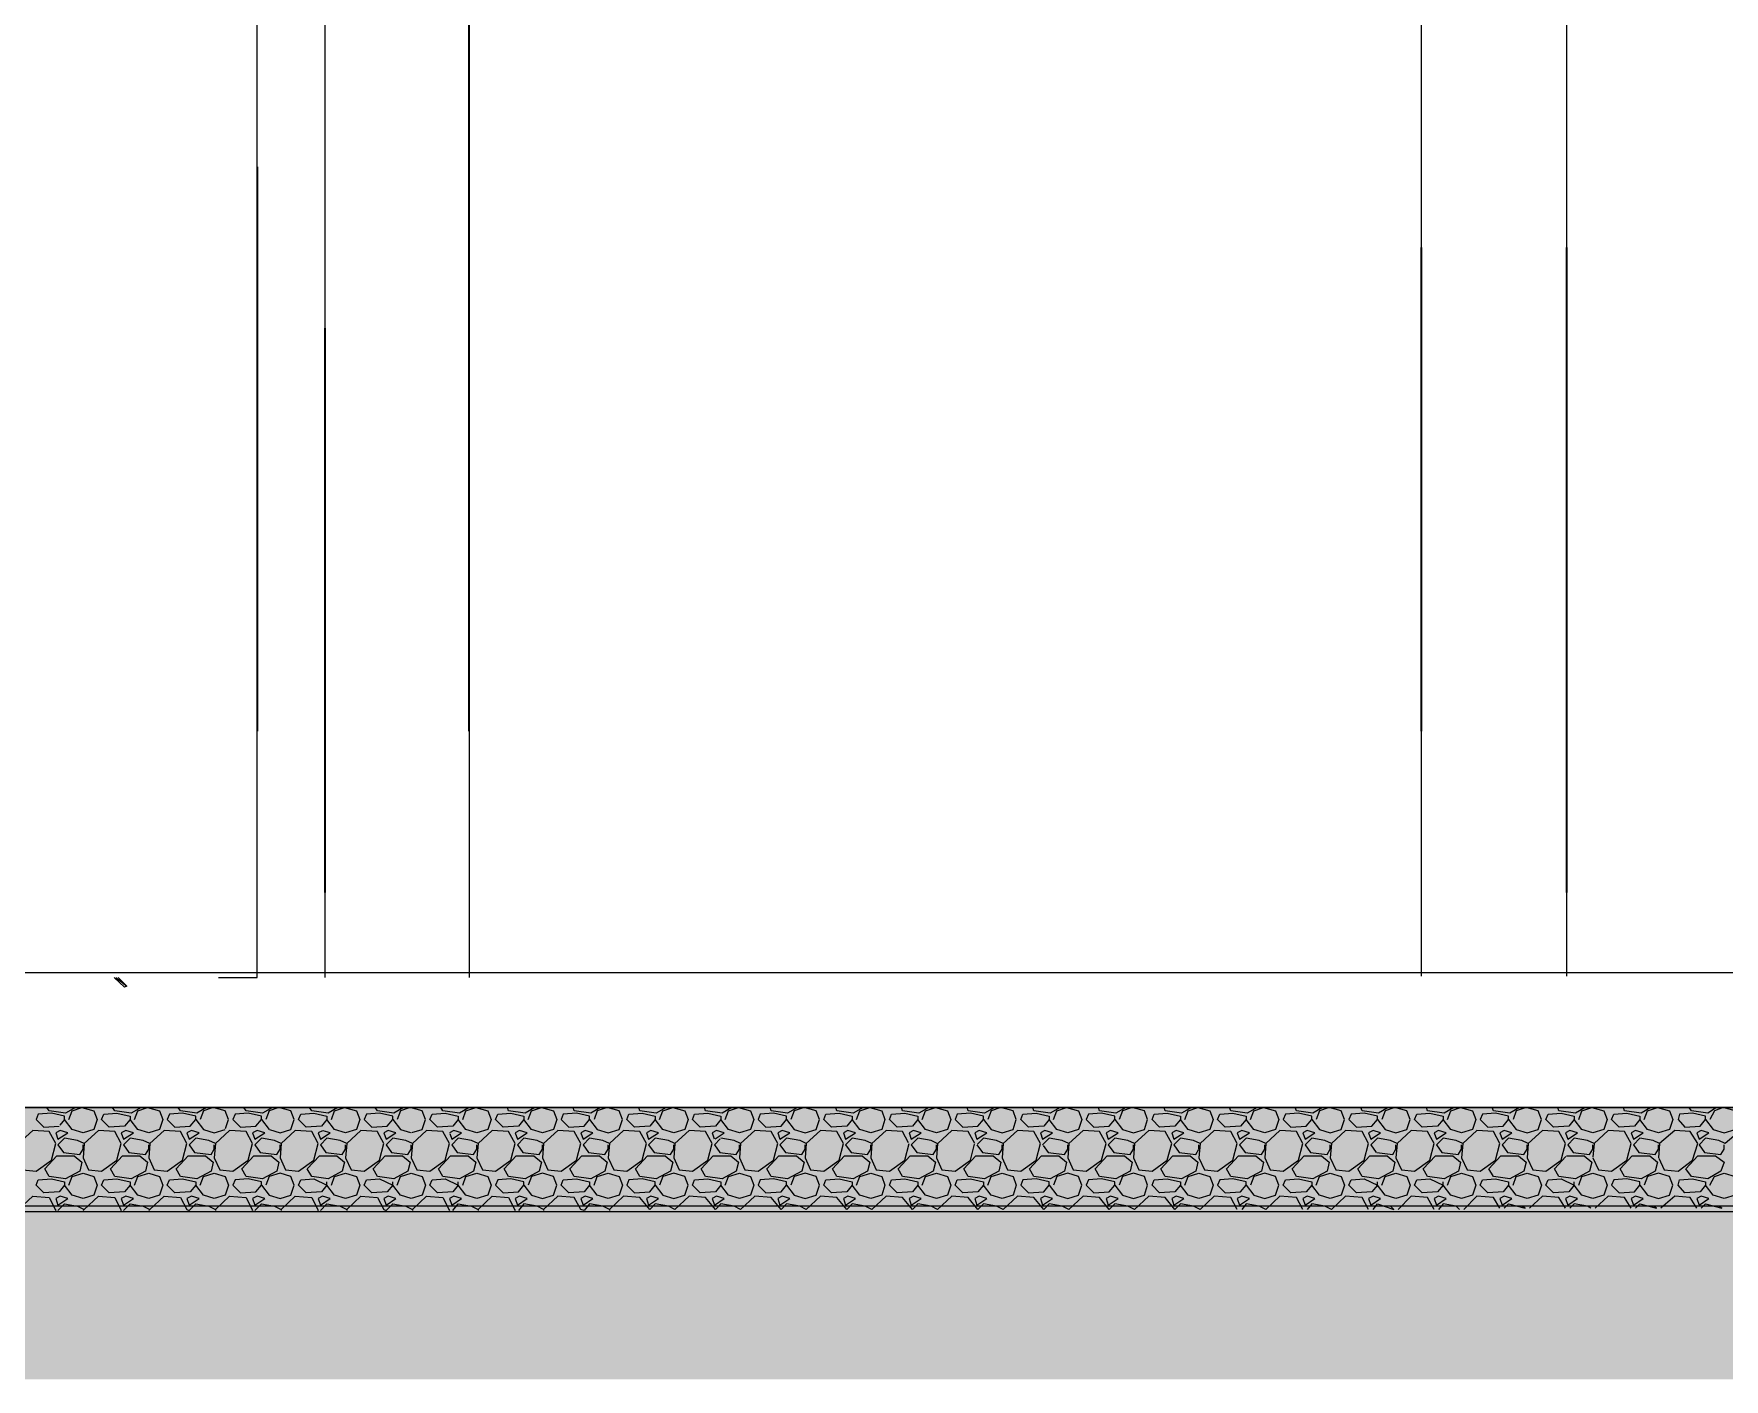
# Model space of a CAD drawing. Header units: millimetres. Extents: x -1448 to 7013, y -20340 to -15892.
# Drawn here: x 707 to 2805, y -20340 to -18671 of the extents above; entities that cross this region are included whole.
import ezdxf

# ---------------------------------------------------------------- set-up
doc = ezdxf.new("R2010")
doc.units = ezdxf.units.MM
for name, color, linetype, lineweight in [('A-ALV-___-___-EXI', 250, 'Continuous', 35), ('A-BAS-___-___-EXI', 250, 'Continuous', 35), ('A-PIS-___-___-EXI', 250, 'Continuous', 25)]:
    doc.layers.add(name, color=color, linetype=linetype, lineweight=lineweight)

msp = doc.modelspace()

# ---------------------------------------------------------------- hatches: boundary and pattern name
at = {"layer": 'A-BAS-___-___-EXI', "true_color": 0xcb9898}
msp.add_hatch(color=253, dxfattribs=at).paths.add_polyline_path([(-1448.3, -20340.4), (7012.8, -20340.4), (7012.8, -20021.1), (6715.5, -20021.1), (6715.5, -19957.3), (5926.8, -19957.3), (5926.8, -20132.8), (-678.6, -20132.8), (-678.6, -19886.7), (-1448.3, -19886.7)])
at = {"layer": 'A-PIS-___-___-EXI', "transparency": 33554636}
msp.add_hatch(color=9, dxfattribs=at).paths.add_polyline_path([(2263.3, -20132.8), (5926.8, -20132.8), (5926.8, -19836.5), (5568.4, -19836.5), (5568.4, -20003.4), (-320.3, -20003.4), (-320.3, -19836.5), (-678.6, -19836.5), (-678.6, -20132.8)])

# ---------------------------------------------------------------- linework, layer by layer
at = {"layer": 'A-ALV-___-___-EXI', "color": 18, "lineweight": 9}
for p, q in [((984.3, -19197.7), (984.3, -17041.4)), ((1068.4, -17041.4), (1068.4, -19197.7)), ((2428.6, -17041.4), (2428.6, -19197.7)), ((2609.1, -17041.4), (2609.1, -19197.7)), ((1068.4, -19447.7), (1068.4, -19841.9)), ((1247.6, -19447.7), (1247.6, -19841.9)), ((2428.6, -19447.7), (2428.6, -19840.5)), ((2609.1, -19447.7), (2609.1, -19840.5))]:
    msp.add_line(p, q, dxfattribs=at)
at = {"layer": 'A-ALV-___-___-EXI'}
for p, q in [((984.3, -18836.5), (984.3, -19536.5)), ((2428.6, -18936.5), (2428.6, -19536.5)), ((2609.1, -18936.5), (2609.1, -19736.5)), ((1068.4, -19036.5), (1068.4, -19736.5))]:
    msp.add_line(p, q, dxfattribs=at)
msp.add_lwpolyline([(1247.6, -19536.5), (1247.6, -19197.7), (1247.6, -17041.4)], dxfattribs=at)
at = {"layer": 'A-ALV-___-___-EXI', "color": 18, "lineweight": 9}
msp.add_lwpolyline([(936.6, -19841.9), (984.3, -19841.9), (984.3, -19447.7)], dxfattribs=at)
at = {"layer": 'A-PIS-___-___-EXI'}
for p, q in [((1575.3, -19836.5), (475.3, -19836.5)), ((-320.3, -20003.4), (5568.4, -20003.4)), ((5926.8, -20132.8), (-678.6, -20132.8))]:
    msp.add_line(p, q, dxfattribs=at)
at = {"layer": 'A-PIS-___-___-EXI', "color": 253, "lineweight": 9}
for p, q in [((5568.4, -20003.4), (-320.3, -20003.4)), ((2153, -20054.6), (2153, -20049.6)), ((2643.1, -20048.2), (2641.8, -20064.8)), ((2724.5, -20048.2), (2723.2, -20065.9)), ((769.8, -20129.7), (768.4, -20131)), ((851.2, -20129.7), (849.9, -20131)), ((932.7, -20129.7), (932.7, -20131)), ((1014.1, -20129.7), (1014.1, -20131)), ((1095.6, -20129.7), (1095.6, -20131)), ((1177, -20129.7), (1177, -20131)), ((1258.5, -20129.7), (1258.5, -20131)), ((1339.9, -20129.7), (1339.9, -20131)), ((1421.4, -20129.7), (1421.4, -20131))]:
    msp.add_line(p, q, dxfattribs=at)
at = {"layer": 'A-PIS-___-___-EXI', "color": 253, "lineweight": 9, "flags": 128}
for points in [[(5781.5, -19854.1), (5781.5, -19836.5), (5785.6, -19836.5), (5568.4, -19836.5), (936.6, -19836.5)], [(758.9, -20003.4), (746.7, -20010.2), (726.3, -20007.5), (723.6, -20003.4)], [(750.8, -20018.4), (754.8, -20007.5), (767.1, -20003.4), (782, -20007.5), (786.1, -20018.4), (782, -20030.6), (768.4, -20034.7), (754.8, -20030.6), (745.3, -20018.4), (739.5, -20025.4)], [(832.2, -20018.4), (836.3, -20007.5), (848.5, -20003.4), (863.4, -20007.5), (867.5, -20018.4), (863.4, -20030.6), (849.9, -20034.7), (836.3, -20030.6), (826.8, -20018.4), (820, -20026.5), (801, -20027.9), (791.5, -20018.4), (794.2, -20011.6), (810.5, -20010.2), (826.8, -20014.3), (826.8, -20018.4)], [(840.4, -20003.4), (828.2, -20010.2), (807.8, -20007.5), (805.1, -20003.4)], [(921.8, -20003.4), (909.6, -20010.2), (889.2, -20007.5), (886.5, -20003.4)], [(945.2, -20029.6), (949, -20018.4), (944.9, -20007.5), (930, -20003.4), (917.7, -20007.5), (913.7, -20018.4)], [(1003.3, -20003.4), (991, -20010.2), (970.7, -20007.5), (968, -20003.4)], [(999.8, -20030.8), (1012.8, -20034.7), (1026.3, -20030.6), (1030.4, -20018.4), (1026.3, -20007.5), (1011.4, -20003.4), (999.2, -20007.5), (995.1, -20018.4)], [(1076.6, -20018.4), (1080.6, -20007.5), (1092.9, -20003.4), (1107.8, -20007.5), (1111.9, -20018.4), (1107.8, -20030.6), (1094.2, -20034.7), (1080.6, -20030.6), (1071.1, -20018.4), (1064.3, -20026.5), (1045.3, -20027.9), (1035.8, -20018.4), (1038.6, -20011.6), (1054.8, -20010.2), (1071.1, -20014.3), (1071.1, -20018.4)], [(1084.7, -20003.4), (1072.5, -20010.2), (1052.1, -20007.5), (1049.4, -20003.4)], [(1166.2, -20003.4), (1153.9, -20010.2), (1133.6, -20007.5), (1130.9, -20003.4)], [(1176.5, -20034.4), (1189.2, -20030.6), (1193.3, -20018.4), (1189.2, -20007.5), (1174.3, -20003.4), (1162.1, -20007.5), (1158, -20018.4)], [(1239.5, -20018.4), (1243.5, -20007.5), (1255.8, -20003.4), (1270.7, -20007.5), (1274.8, -20018.4), (1270.7, -20030.6), (1257.1, -20034.7), (1243.5, -20030.6), (1234, -20018.4), (1227.2, -20026.5), (1208.2, -20027.9), (1198.7, -20018.4), (1201.5, -20011.6), (1217.7, -20010.2), (1234, -20014.3), (1234, -20018.4)], [(1247.6, -20003.4), (1235.4, -20010.2), (1215, -20007.5), (1212.3, -20003.4)], [(1320.9, -20018.4), (1325, -20007.5), (1337.2, -20003.4), (1352.1, -20007.5), (1356.2, -20018.4), (1352.1, -20030.6), (1338.6, -20034.7), (1325, -20030.6), (1315.5, -20018.4), (1308.7, -20026.5), (1289.7, -20027.9), (1280.2, -20018.4), (1282.9, -20011.6), (1299.2, -20010.2), (1315.5, -20014.3), (1315.5, -20018.4)], [(1329.1, -20003.4), (1316.8, -20010.2), (1296.5, -20007.5), (1295.1, -20003.4)], [(1396.9, -20018.4), (1396.9, -20014.3), (1380.6, -20010.2), (1364.3, -20011.6), (1361.6, -20018.4), (1371.1, -20027.9), (1390.1, -20026.5), (1396.9, -20018.4), (1406.4, -20030.6), (1420, -20034.7), (1433.6, -20030.6), (1437.7, -20018.4), (1433.6, -20007.5), (1418.6, -20003.4), (1406.4, -20007.5), (1402.4, -20018.4)], [(1410.5, -20003.4), (1398.3, -20010.2), (1377.9, -20007.5), (1376.6, -20003.4)], [(1483.8, -20018.4), (1487.9, -20007.5), (1500.1, -20003.4), (1515, -20007.5), (1519.1, -20018.4), (1515, -20030.6), (1501.5, -20034.7), (1487.9, -20030.6), (1478.4, -20018.4), (1471.6, -20026.5), (1452.6, -20027.9), (1443.1, -20018.4), (1445.8, -20011.6), (1462.1, -20010.2), (1478.4, -20014.3), (1478.4, -20018.4)], [(1492, -20003.4), (1479.7, -20010.2), (1459.4, -20007.5), (1458, -20003.4)], [(1565.3, -20018.4), (1569.3, -20007.5), (1581.5, -20003.4), (1596.5, -20007.5), (1600.5, -20018.4), (1596.5, -20030.6), (1582.9, -20034.7), (1569.3, -20030.6), (1559.8, -20018.4), (1553, -20026.5), (1534, -20027.9), (1524.5, -20018.4), (1527.2, -20011.6), (1543.5, -20010.2), (1559.8, -20014.3), (1559.8, -20018.4)], [(1573.4, -20003.4), (1561.2, -20010.2), (1540.8, -20007.5), (1539.5, -20003.4)], [(1641.3, -20018.4), (1641.3, -20014.3), (1625, -20010.2), (1608.7, -20011.6), (1606, -20018.4), (1615.5, -20027.9), (1634.5, -20026.5), (1641.3, -20018.4), (1650.8, -20030.6), (1664.3, -20034.7), (1677.9, -20030.6), (1682, -20018.4), (1677.9, -20007.5), (1663, -20003.4), (1650.8, -20007.5), (1646.7, -20018.4)], [(1654.8, -20003.4), (1642.6, -20010.2), (1622.3, -20007.5), (1620.9, -20003.4)], [(1728.2, -20018.4), (1732.2, -20007.5), (1744.4, -20003.4), (1759.4, -20007.5), (1763.4, -20018.4), (1759.4, -20030.6), (1745.8, -20034.7), (1732.2, -20030.6), (1722.7, -20018.4), (1715.9, -20026.5), (1696.9, -20027.9), (1687.4, -20018.4), (1690.1, -20011.6), (1706.4, -20010.2), (1722.7, -20014.3), (1722.7, -20018.4)], [(1736.3, -20003.4), (1724.1, -20010.2), (1703.7, -20007.5), (1702.4, -20003.4)], [(1809.6, -20018.4), (1813.7, -20007.5), (1825.9, -20003.4), (1840.8, -20007.5), (1844.9, -20018.4), (1840.8, -20030.6), (1827.2, -20034.7), (1813.7, -20030.6), (1804.2, -20018.4), (1797.4, -20026.5), (1778.4, -20027.9), (1768.9, -20018.4), (1771.6, -20011.6), (1787.9, -20010.2), (1804.2, -20014.3), (1804.2, -20018.4)], [(1817.7, -20003.4), (1805.5, -20010.2), (1785.2, -20007.5), (1783.8, -20003.4)], [(1885.6, -20018.4), (1885.6, -20014.3), (1869.3, -20010.2), (1853, -20011.6), (1850.3, -20018.4), (1859.8, -20027.9), (1878.8, -20026.5), (1885.6, -20018.4), (1895.1, -20030.6), (1908.7, -20034.7), (1922.3, -20030.6), (1926.3, -20018.4), (1922.3, -20007.5), (1907.3, -20003.4), (1895.1, -20007.5), (1891, -20018.4)], [(1899.2, -20003.4), (1887, -20010.2), (1866.6, -20007.5), (1865.3, -20003.4)], [(1972.5, -20018.4), (1976.6, -20007.5), (1988.8, -20003.4), (2003.7, -20007.5), (2007.8, -20018.4), (2003.7, -20030.6), (1990.1, -20034.7), (1976.6, -20030.6), (1967.1, -20018.4), (1960.3, -20026.5), (1941.3, -20027.9), (1931.8, -20018.4), (1934.5, -20011.6), (1950.8, -20010.2), (1967.1, -20014.3), (1967.1, -20018.4)], [(1980.6, -20003.4), (1968.4, -20010.2), (1948.1, -20007.5), (1946.7, -20003.4)], [(2048.5, -20018.4), (2048.5, -20014.3), (2032.2, -20010.2), (2015.9, -20011.6), (2013.2, -20018.4), (2022.7, -20027.9), (2041.7, -20026.5), (2048.5, -20018.4), (2058, -20030.6), (2071.6, -20034.7), (2085.2, -20030.6), (2089.2, -20018.4), (2085.2, -20007.5), (2070.2, -20003.4), (2058, -20007.5), (2053.9, -20018.4)], [(2062.1, -20003.4), (2049.9, -20010.2), (2029.5, -20007.5), (2028.2, -20003.4)], [(2135.4, -20018.4), (2139.5, -20007.5), (2151.7, -20003.4), (2166.6, -20007.5), (2170.7, -20018.4), (2166.6, -20030.6), (2153, -20034.7), (2139.5, -20030.6), (2130, -20018.4), (2123.2, -20026.5), (2104.2, -20027.9), (2094.7, -20018.4), (2097.4, -20011.6), (2113.7, -20010.2), (2130, -20014.3), (2130, -20018.4)], [(2143.5, -20003.4), (2131.3, -20010.2), (2111, -20007.5), (2109.6, -20003.4)], [(2216.8, -20018.4), (2220.9, -20007.5), (2233.1, -20003.4), (2248.1, -20007.5), (2252.1, -20018.4), (2248.1, -20030.6), (2234.5, -20034.7), (2220.9, -20030.6), (2211.4, -20018.4), (2204.6, -20026.5), (2185.6, -20027.9), (2176.1, -20018.4), (2178.8, -20011.6), (2195.1, -20010.2), (2211.4, -20014.3), (2211.4, -20018.4)], [(2225, -20003.4), (2212.8, -20010.2), (2192.4, -20007.5), (2191, -20003.4)], [(2292.9, -20018.4), (2292.9, -20014.3), (2276.6, -20010.2), (2260.3, -20011.6), (2257.6, -20018.4), (2267.1, -20027.9), (2286.1, -20026.5), (2292.9, -20018.4), (2302.4, -20030.6), (2315.9, -20034.7), (2329.5, -20030.6), (2333.6, -20018.4), (2329.5, -20007.5), (2314.6, -20003.4), (2302.4, -20007.5), (2298.3, -20018.4)], [(2306.4, -20003.4), (2294.2, -20010.2), (2273.9, -20007.5), (2272.5, -20003.4)], [(2374.3, -20018.4), (2374.3, -20014.3), (2358, -20010.2), (2341.7, -20011.6), (2339, -20018.4), (2348.5, -20027.9), (2367.5, -20026.5), (2374.3, -20018.4), (2383.8, -20030.6), (2397.4, -20034.7), (2411, -20030.6), (2415, -20018.4), (2411, -20007.5), (2396, -20003.4), (2383.8, -20007.5), (2379.7, -20018.4)], [(2387.9, -20003.4), (2375.7, -20010.2), (2355.3, -20007.5), (2353.9, -20003.4)], [(2461.2, -20018.4), (2465.3, -20007.5), (2477.5, -20003.4), (2492.4, -20007.5), (2496.5, -20018.4), (2492.4, -20030.6), (2478.8, -20034.7), (2465.3, -20030.6), (2455.8, -20018.4), (2449, -20026.5), (2430, -20027.9), (2420.5, -20018.4), (2423.2, -20011.6), (2439.5, -20010.2), (2455.8, -20014.3), (2455.8, -20018.4)], [(2469.3, -20003.4), (2457.1, -20010.2), (2436.7, -20007.5), (2435.4, -20003.4)], [(2537.2, -20018.4), (2537.2, -20014.3), (2520.9, -20010.2), (2504.6, -20011.6), (2501.9, -20018.4), (2511.4, -20027.9), (2530.4, -20026.5), (2537.2, -20018.4), (2546.7, -20030.6), (2560.3, -20034.7), (2573.9, -20030.6), (2577.9, -20018.4), (2573.9, -20007.5), (2558.9, -20003.4), (2546.7, -20007.5), (2542.6, -20018.4)], [(2550.8, -20003.4), (2538.6, -20010.2), (2518.2, -20007.5), (2516.8, -20003.4)], [(2624.1, -20018.4), (2628.2, -20007.5), (2640.4, -20003.4), (2655.3, -20007.5), (2659.4, -20018.4), (2655.3, -20030.6), (2641.7, -20034.7), (2628.2, -20030.6), (2618.6, -20018.4), (2611.9, -20026.5), (2592.9, -20027.9), (2583.4, -20018.4), (2586.1, -20011.6), (2602.4, -20010.2), (2618.6, -20014.3), (2618.6, -20018.4)], [(2632.2, -20003.4), (2620, -20010.2), (2599.6, -20007.5), (2598.3, -20003.4)], [(2705.5, -20018.4), (2709.6, -20007.5), (2721.8, -20003.4), (2736.7, -20007.5), (2740.8, -20018.4), (2736.7, -20030.6), (2723.2, -20034.7), (2709.6, -20030.6), (2700.1, -20018.4), (2693.3, -20026.5), (2674.3, -20027.9), (2664.8, -20018.4), (2667.5, -20011.6), (2683.8, -20010.2), (2700.1, -20014.3), (2700.1, -20018.4)], [(2713.7, -20003.4), (2701.5, -20010.2), (2681.1, -20007.5), (2679.7, -20003.4)], [(2781.5, -20018.4), (2781.5, -20014.3), (2765.3, -20010.2), (2749, -20011.6), (2747.6, -20018.4), (2755.8, -20027.9), (2774.8, -20026.5), (2781.5, -20018.4), (2791, -20030.6), (2804.6, -20034.7), (2818.2, -20030.6), (2822.3, -20018.4), (2818.2, -20007.5), (2803.3, -20003.4), (2792.4, -20007.5), (2787, -20018.4)], [(2795.1, -20003.4), (2784.3, -20010.2), (2763.9, -20007.5), (2761.2, -20003.4)], [(745.3, -20018.4), (745.3, -20014.3), (729.1, -20010.2), (712.8, -20011.6), (710.1, -20018.4), (719.6, -20027.9), (738.6, -20026.5)], [(908.2, -20018.4), (908.2, -20014.3), (892, -20010.2), (875.7, -20011.6), (872.9, -20018.4), (882.4, -20027.9), (901.5, -20026.5), (908.2, -20018.4), (917.7, -20030.6), (931.3, -20034.7), (944.9, -20030.6)], [(989.7, -20018.4), (989.7, -20014.3), (973.4, -20010.2), (957.1, -20011.6), (954.4, -20018.4), (963.9, -20027.9), (982.9, -20026.5), (989.7, -20018.4), (999.2, -20030.6)], [(1152.6, -20018.4), (1152.6, -20014.3), (1136.3, -20010.2), (1120, -20011.6), (1117.3, -20018.4), (1126.8, -20027.9), (1145.8, -20026.5), (1152.6, -20018.4), (1162.1, -20030.6), (1174.8, -20034.4)], [(688.3, -20048.2), (687, -20065.9), (693.8, -20080.8), (710.1, -20082.2), (729.1, -20068.6), (734.5, -20048.2), (726.3, -20033.3), (706, -20031.9), (688.3, -20048.2), (680.2, -20044.2), (663.9, -20041.4), (655.8, -20049.6), (662.5, -20059.1), (682.9, -20061.8), (687, -20055), (687, -20049.6)], [(769.8, -20048.2), (768.4, -20065.9), (775.2, -20080.8), (791.5, -20082.2), (810.5, -20068.6), (815.9, -20048.2), (807.8, -20033.3), (787.4, -20031.9), (769.8, -20048.2), (761.6, -20044.2), (745.3, -20041.4), (737.2, -20049.6), (744, -20059.1), (764.3, -20061.8), (768.4, -20055), (768.4, -20049.6)], [(851.2, -20048.2), (849.9, -20065.9), (856.7, -20080.8), (872.9, -20082.2), (892, -20068.6), (897.4, -20048.2), (889.2, -20033.3), (868.9, -20031.9), (851.2, -20048.2), (843.1, -20044.2), (826.8, -20041.4), (818.6, -20049.6), (825.4, -20059.1), (845.8, -20061.8), (849.9, -20055), (849.9, -20049.6)], [(932.7, -20048.2), (931.3, -20065.9), (938.1, -20080.8), (954.4, -20082.2), (973.4, -20068.6), (978.8, -20048.2), (970.7, -20033.3), (950.3, -20031.9), (932.7, -20048.2), (924.5, -20044.2), (908.2, -20041.4), (900.1, -20049.6), (906.9, -20059.1), (927.2, -20061.8), (931.3, -20055), (931.3, -20049.6)], [(1014.1, -20048.2), (1012.8, -20065.9), (1019.6, -20080.8), (1035.8, -20082.2), (1054.8, -20068.6), (1060.3, -20048.2), (1052.1, -20033.3), (1031.8, -20031.9), (1014.1, -20048.2), (1006, -20044.2), (989.7, -20041.4), (981.5, -20049.6), (988.3, -20059.1), (1008.7, -20061.8), (1012.8, -20055), (1012.8, -20049.6)], [(1065.4, -20032.1), (1060.3, -20034.7), (1063, -20042.8), (1075.2, -20034.7), (1066.4, -20032.1)], [(1133.6, -20033.3), (1113.2, -20031.9), (1095.6, -20048.2), (1087.4, -20044.2), (1071.1, -20041.4), (1063, -20049.6), (1069.8, -20059.1), (1090.1, -20061.8), (1094.2, -20055), (1094.2, -20049.6)], [(1095.6, -20048.2), (1094.2, -20065.9), (1101, -20080.8), (1117.3, -20082.2), (1136.3, -20068.6), (1141.7, -20048.2), (1133.7, -20033.5)], [(1177, -20048.2), (1175.7, -20065.9), (1182.4, -20080.8), (1198.7, -20082.2), (1217.7, -20068.6), (1223.2, -20048.2), (1215, -20033.3), (1194.7, -20031.9), (1177, -20048.2), (1168.9, -20044.2), (1152.6, -20041.4), (1144.4, -20049.6), (1151.2, -20059.1), (1171.6, -20061.8), (1175.7, -20055), (1175.7, -20049.6)], [(1223.4, -20035.4), (1225.9, -20042.8), (1238.1, -20034.7), (1228.6, -20031.9), (1223.2, -20034.7)], [(1258.5, -20048.2), (1257.1, -20065.9), (1263.9, -20080.8), (1280.2, -20082.2), (1299.2, -20068.6), (1304.6, -20048.2), (1296.5, -20033.3), (1276.1, -20031.9), (1258.5, -20048.2), (1250.3, -20044.2), (1234, -20041.4), (1225.9, -20049.6), (1232.7, -20059.1), (1253, -20061.8), (1257.1, -20055), (1257.1, -20049.6)], [(1339.9, -20048.2), (1338.6, -20065.9), (1345.3, -20080.8), (1361.6, -20082.2), (1380.6, -20068.6), (1386.1, -20048.2), (1377.9, -20033.3), (1357.6, -20031.9), (1339.9, -20048.2), (1331.8, -20044.2), (1315.5, -20041.4), (1307.3, -20049.6), (1314.1, -20059.1), (1334.5, -20061.8), (1338.6, -20055), (1338.6, -20049.6)], [(1421.4, -20048.2), (1420, -20065.9), (1426.8, -20080.8), (1443.1, -20082.2), (1462.1, -20068.6), (1467.5, -20048.2), (1459.4, -20033.3), (1439, -20031.9), (1421.4, -20048.2), (1413.2, -20044.2), (1396.9, -20041.4), (1388.8, -20049.6), (1395.6, -20059.1), (1415.9, -20061.8), (1420, -20055), (1420, -20049.6)], [(1502.8, -20048.2), (1501.5, -20065.9), (1508.2, -20080.8), (1524.5, -20082.2), (1543.5, -20068.6), (1549, -20048.2), (1540.8, -20033.3), (1520.5, -20031.9), (1502.8, -20048.2), (1494.7, -20044.2), (1478.4, -20041.4), (1470.2, -20049.6), (1477, -20059.1), (1497.4, -20061.8), (1501.5, -20055), (1501.5, -20049.6)], [(1552.6, -20042.2), (1563.9, -20034.7), (1554.4, -20031.9), (1549, -20034.7), (1551.5, -20042.2)], [(1558.9, -20042.3), (1551.7, -20049.6), (1558.5, -20059.1), (1578.8, -20061.8), (1582.9, -20055), (1582.9, -20049.6)], [(1584.3, -20048.2), (1582.9, -20065.9), (1589.7, -20080.8), (1606, -20082.2), (1625, -20068.6), (1630.4, -20048.2), (1622.3, -20033.3), (1601.9, -20031.9), (1584.3, -20048.2), (1576.1, -20044.2), (1559.8, -20041.4)], [(1657.6, -20044.2), (1641.3, -20041.4), (1633.1, -20049.6), (1639.9, -20059.1), (1660.3, -20061.8), (1664.3, -20055), (1664.3, -20049.6)], [(1665.7, -20048.2), (1664.3, -20065.9), (1671.1, -20080.8), (1687.4, -20082.2), (1706.4, -20068.6), (1711.9, -20048.2), (1703.7, -20033.3), (1683.4, -20031.9), (1665.7, -20048.2), (1658, -20044.4)], [(1792.7, -20047.2), (1785.2, -20033.3), (1764.8, -20031.9), (1747.2, -20048.2), (1739, -20044.2), (1722.7, -20041.4), (1714.6, -20049.6), (1721.4, -20059.1), (1741.7, -20061.8), (1745.8, -20055), (1745.8, -20049.6)], [(1747.2, -20048.2), (1745.8, -20065.9), (1752.6, -20080.8), (1768.9, -20082.2), (1787.9, -20068.6), (1793.3, -20048.2)], [(1828, -20047.9), (1820.5, -20044.2), (1804.2, -20041.4), (1796, -20049.6), (1802.8, -20059.1), (1823.2, -20061.8), (1827.2, -20055), (1827.2, -20049.6)], [(1828.6, -20048.2), (1827.2, -20065.9), (1834, -20080.8), (1850.3, -20082.2), (1869.3, -20068.6), (1874.6, -20048.9)], [(1874.8, -20048.2), (1866.6, -20033.3), (1846.3, -20031.9), (1828.9, -20047.9)], [(1877.5, -20049.6), (1884.3, -20059.1), (1904.6, -20061.8), (1908.7, -20055), (1908.7, -20049.6)], [(1910.1, -20048.2), (1908.7, -20065.9), (1915.5, -20080.8), (1931.8, -20082.2), (1950.8, -20068.6), (1956.2, -20048.2), (1948.1, -20033.3), (1927.7, -20031.9), (1910.1, -20048.2), (1901.9, -20044.2), (1885.6, -20041.4), (1878.1, -20049)], [(1991.5, -20048.2), (1990.1, -20065.9), (1996.9, -20080.8), (2013.2, -20082.2), (2032.2, -20068.6), (2037.7, -20048.2), (2029.5, -20033.3), (2009.1, -20031.9), (1991.5, -20048.2), (1983.4, -20044.2), (1967.1, -20041.4), (1958.9, -20049.6)], [(1959.7, -20050.6), (1965.7, -20059.1), (1986.1, -20061.8), (1990.1, -20055), (1990.1, -20049.6)], [(2072.9, -20048.2), (2071.6, -20065.9), (2078.4, -20080.8), (2094.7, -20082.2), (2113.7, -20068.6), (2119.1, -20048.2), (2111, -20033.3), (2090.6, -20031.9), (2072.9, -20048.2), (2064.8, -20044.2), (2048.5, -20041.4), (2040.4, -20049.6), (2047.2, -20059.1), (2067.5, -20061.8), (2071.6, -20055), (2071.6, -20049.6)], [(2154.4, -20048.2), (2153, -20065.9), (2159.8, -20080.8), (2176.1, -20082.2), (2195.1, -20068.6), (2200.5, -20048.2), (2192.4, -20033.3), (2172, -20031.9), (2154.4, -20048.2), (2146.3, -20044.2), (2130, -20041.4), (2121.8, -20049.6), (2128.6, -20059.1), (2149, -20061.8), (2153, -20055)], [(2235.8, -20048.2), (2234.5, -20065.9), (2241.3, -20080.8), (2257.6, -20082.2), (2276.6, -20068.6), (2282, -20048.2), (2273.9, -20033.3), (2253.5, -20031.9), (2235.8, -20048.2), (2227.7, -20044.2), (2211.4, -20041.4), (2203.3, -20049.6), (2210.1, -20059.1), (2230.4, -20061.8), (2234.5, -20055), (2234.5, -20049.6)], [(2317.3, -20048.2), (2315.9, -20065.9), (2322.7, -20080.8), (2339, -20082.2), (2358, -20068.6), (2363.4, -20048.2), (2355.3, -20033.3), (2334.9, -20031.9), (2317.3, -20048.2), (2309.1, -20044.2), (2292.9, -20041.4), (2284.7, -20049.6), (2291.5, -20059.1), (2311.9, -20061.8), (2315.9, -20055), (2315.9, -20049.6)], [(2398.7, -20048.2), (2397.4, -20065.9), (2404.2, -20080.8), (2420.5, -20082.2), (2439.5, -20068.6), (2444.9, -20048.2), (2436.7, -20033.3), (2416.4, -20031.9), (2398.7, -20048.2), (2390.6, -20044.2), (2374.3, -20041.4), (2366.2, -20049.6), (2372.9, -20059.1)], [(2373.8, -20059.2), (2393.3, -20061.8), (2397.4, -20055), (2397.4, -20049.6)], [(2480.2, -20048.2), (2478.8, -20065.9), (2485.6, -20080.8), (2501.9, -20082.2), (2520.9, -20068.6), (2526.3, -20048.2), (2518.2, -20033.3), (2497.8, -20031.9), (2480.2, -20048.2), (2472, -20044.2), (2455.8, -20041.4), (2447.6, -20049.6), (2454.4, -20059.1), (2474.8, -20061.8)], [(2475.1, -20061.3), (2478.8, -20055), (2478.8, -20049.6)], [(2561.6, -20048.2), (2560.3, -20065.9), (2567.1, -20080.8), (2583.4, -20082.2), (2602.4, -20068.6), (2607.8, -20048.2), (2599.6, -20033.3), (2579.3, -20031.9), (2561.6, -20048.2), (2553.5, -20044.2), (2537.2, -20041.4), (2529.1, -20049.6), (2535.8, -20059.1), (2556.2, -20061.8), (2560.3, -20055), (2560.3, -20049.6)], [(2641.7, -20065.9), (2648.5, -20080.8), (2664.8, -20082.2), (2683.8, -20068.6), (2689.2, -20048.2), (2681.1, -20033.3), (2660.7, -20031.9), (2643.1, -20048.2), (2634.9, -20044.2), (2618.6, -20041.4), (2610.5, -20049.6), (2617.3, -20059.1), (2637.7, -20061.8), (2641.7, -20055), (2641.7, -20049.6)], [(2723.4, -20066.4), (2730, -20080.8), (2747.6, -20082.2), (2765.3, -20068.6), (2772, -20048.2), (2762.5, -20033.3), (2743.5, -20031.9), (2724.5, -20048.2), (2716.4, -20044.2), (2700.1, -20041.4), (2692, -20049.6), (2698.7, -20059.1), (2719.1, -20061.8), (2723.2, -20055), (2723.2, -20049.6)], [(2846.7, -20068.6), (2853.5, -20048.2), (2844, -20033.3), (2825, -20031.9), (2806, -20048.2), (2797.8, -20044.2), (2781.5, -20041.4), (2773.4, -20049.6), (2780.2, -20059.1), (2800.5, -20061.8), (2804.6, -20055), (2804.6, -20049.6)], [(2609.1, -20063.2), (2630.9, -20063.2), (2640.4, -20071.3), (2637.7, -20082.2), (2620, -20091.7), (2599.6, -20089), (2594.2, -20079.5), (2608.3, -20064.1)], [(750.8, -20099.8), (754.8, -20089), (768.4, -20084.9), (782, -20089), (786.1, -20099.8), (782, -20112), (768.4, -20116.1), (754.8, -20112), (745.3, -20099.8), (738.6, -20108), (719.6, -20109.3), (710.1, -20099.8), (712.8, -20093), (729.1, -20091.7), (745.3, -20095.7), (745.3, -20099.8)], [(832.2, -20099.8), (836.3, -20089), (849.9, -20084.9), (863.4, -20089), (867.5, -20099.8), (863.4, -20112), (849.9, -20116.1), (836.3, -20112), (826.8, -20099.8), (820, -20108), (801, -20109.3), (791.5, -20099.8), (794.2, -20093), (810.5, -20091.7), (826.8, -20095.7), (826.8, -20099.8)], [(913.7, -20099.8), (917.7, -20089), (931.3, -20084.9), (944.9, -20089), (949, -20099.8), (944.9, -20112), (931.3, -20116.1), (917.7, -20112), (908.2, -20099.8), (901.5, -20108), (882.4, -20109.3), (872.9, -20099.8), (875.7, -20093), (892, -20091.7), (908.2, -20095.7), (908.2, -20099.8)], [(989.7, -20099.8), (989.7, -20095.7), (973.4, -20091.7), (957.1, -20093), (954.4, -20099.8), (963.9, -20109.3), (982.9, -20108), (989.7, -20099.8), (999.2, -20112), (1012.8, -20116.1), (1026.3, -20112), (1030.4, -20099.8), (1026.3, -20089), (1012.8, -20084.9), (999.2, -20089), (995.1, -20099.8)], [(1076.6, -20099.8), (1080.6, -20089), (1094.2, -20084.9), (1107.8, -20089), (1111.9, -20099.8), (1107.8, -20112), (1094.2, -20116.1), (1080.6, -20112), (1071.1, -20099.8), (1064.3, -20108), (1045.3, -20109.3), (1035.8, -20099.8), (1038.6, -20093), (1054.8, -20091.7), (1071.1, -20099.8), (1071.1, -20095.7)], [(1158, -20099.8), (1162.1, -20089), (1175.7, -20084.9), (1189.2, -20089), (1193.3, -20099.8), (1189.2, -20112), (1175.7, -20116.1), (1162.1, -20112), (1152.6, -20099.8), (1145.8, -20108), (1126.8, -20109.3), (1117.3, -20099.8), (1120, -20093), (1136.3, -20091.7), (1152.6, -20099.8), (1152.6, -20095.7)], [(1239.5, -20099.8), (1243.5, -20089), (1257.1, -20084.9), (1270.7, -20089), (1274.8, -20099.8), (1270.7, -20112), (1257.1, -20116.1), (1243.5, -20112), (1234, -20099.8), (1227.2, -20108), (1208.2, -20109.3), (1198.7, -20099.8), (1201.5, -20093), (1217.7, -20091.7), (1234, -20099.8), (1234, -20095.7)], [(1315.5, -20099.8), (1315.5, -20095.7), (1299.2, -20091.7), (1282.9, -20093), (1280.2, -20099.8), (1289.7, -20109.3), (1308.7, -20108), (1315.5, -20099.8), (1325, -20112), (1338.6, -20116.1), (1352.1, -20112), (1356.2, -20099.8), (1352.1, -20089), (1338.6, -20084.9), (1325, -20089), (1320.9, -20099.8)], [(1402.4, -20099.8), (1406.4, -20089), (1420, -20084.9), (1433.6, -20089), (1437.7, -20099.8), (1433.6, -20112), (1420, -20116.1), (1406.4, -20112), (1396.9, -20099.8), (1390.1, -20108), (1371.1, -20109.3), (1361.6, -20099.8), (1364.3, -20093), (1380.6, -20091.7), (1396.9, -20095.7), (1396.9, -20099.8)], [(1478.4, -20099.8), (1478.4, -20095.7), (1462.1, -20091.7), (1445.8, -20093), (1443.1, -20099.8), (1452.6, -20109.3), (1471.6, -20108), (1478.4, -20099.8), (1487.9, -20112), (1501.5, -20116.1), (1515, -20112), (1519.1, -20099.8), (1515, -20089), (1501.5, -20084.9), (1487.9, -20089), (1483.8, -20099.8)], [(1565.3, -20099.8), (1569.3, -20089), (1582.9, -20084.9), (1596.5, -20089), (1600.5, -20099.8), (1596.5, -20112), (1582.9, -20116.1), (1569.3, -20112), (1559.8, -20099.8), (1553, -20108), (1534, -20109.3), (1524.5, -20099.8), (1527.2, -20093), (1543.5, -20091.7), (1559.8, -20095.7), (1559.8, -20099.8)], [(1641.3, -20099.8), (1641.3, -20095.7), (1625, -20091.7), (1608.7, -20093), (1606, -20099.8), (1615.5, -20109.3), (1634.5, -20108), (1641.3, -20099.8), (1650.8, -20112), (1664.3, -20116.1), (1677.9, -20112), (1682, -20099.8), (1677.9, -20089), (1664.3, -20084.9), (1650.8, -20089), (1646.7, -20099.8)], [(1728.2, -20099.8), (1732.2, -20089), (1745.8, -20084.9), (1759.4, -20089), (1763.4, -20099.8), (1759.4, -20112), (1745.8, -20116.1), (1732.2, -20112), (1722.7, -20099.8), (1715.9, -20108), (1696.9, -20109.3), (1687.4, -20099.8), (1690.1, -20093), (1706.4, -20091.7), (1722.7, -20095.7), (1722.7, -20099.8)], [(1809.6, -20099.8), (1813.7, -20089), (1827.2, -20084.9), (1840.8, -20089), (1844.9, -20099.8), (1840.8, -20112), (1827.2, -20116.1), (1813.7, -20112), (1804.2, -20099.8), (1797.4, -20108), (1778.4, -20109.3), (1768.9, -20099.8), (1771.6, -20093), (1787.9, -20091.7), (1804.2, -20095.7), (1804.2, -20099.8)], [(1891, -20099.8), (1895.1, -20089), (1908.7, -20084.9), (1922.3, -20089), (1926.3, -20099.8), (1922.3, -20112), (1908.7, -20116.1), (1895.1, -20112), (1885.6, -20099.8), (1878.8, -20108), (1859.8, -20109.3), (1850.3, -20099.8), (1853, -20093), (1869.3, -20091.7), (1885.6, -20095.7), (1885.6, -20099.8)], [(1967.1, -20099.8), (1967.1, -20095.7), (1950.8, -20091.7), (1934.5, -20093), (1931.8, -20099.8), (1941.3, -20109.3), (1960.3, -20108), (1967.1, -20099.8), (1976.6, -20112), (1990.1, -20116.1), (2003.7, -20112), (2007.8, -20099.8), (2003.7, -20089), (1990.1, -20084.9), (1976.6, -20089), (1972.5, -20099.8)], [(2048.5, -20099.8), (2048.5, -20095.7), (2032.2, -20091.7), (2015.9, -20093), (2013.2, -20099.8), (2022.7, -20109.3), (2041.7, -20108), (2048.5, -20099.8), (2058, -20112), (2071.6, -20116.1), (2085.2, -20112), (2089.2, -20099.8), (2085.2, -20089), (2071.6, -20084.9), (2058, -20089), (2053.9, -20099.8)], [(2135.4, -20099.8), (2139.5, -20089), (2153, -20084.9), (2166.6, -20089), (2170.7, -20099.8), (2166.6, -20112), (2153, -20116.1), (2139.5, -20112), (2130, -20099.8), (2123.2, -20108), (2104.2, -20109.3), (2094.7, -20099.8), (2097.4, -20093), (2113.7, -20091.7), (2130, -20095.7), (2130, -20099.8)], [(2211.4, -20099.8), (2211.4, -20095.7), (2195.1, -20091.7), (2178.8, -20093), (2176.1, -20099.8), (2185.6, -20109.3), (2204.6, -20108), (2211.4, -20099.8), (2220.9, -20112), (2234.5, -20116.1), (2248.1, -20112), (2252.1, -20099.8), (2248.1, -20089), (2234.5, -20084.9), (2220.9, -20089), (2216.8, -20099.8)], [(2298.3, -20099.8), (2302.4, -20089), (2315.9, -20084.9), (2329.5, -20089), (2333.6, -20099.8), (2329.5, -20112), (2315.9, -20116.1), (2302.4, -20112), (2292.9, -20099.8), (2286.1, -20108), (2267.1, -20109.3), (2257.6, -20099.8), (2260.3, -20093), (2276.6, -20091.7), (2292.9, -20095.7), (2292.9, -20099.8)], [(2379.7, -20099.8), (2383.8, -20089), (2397.4, -20084.9), (2411, -20089), (2415, -20099.8), (2411, -20112), (2397.4, -20116.1), (2383.8, -20112), (2374.3, -20099.8), (2367.5, -20108), (2348.5, -20109.3), (2339, -20099.8), (2341.7, -20093), (2358, -20091.7), (2374.3, -20099.8), (2374.3, -20095.7)], [(2461.2, -20099.8), (2465.3, -20089), (2478.8, -20084.9), (2492.4, -20089), (2496.5, -20099.8), (2492.4, -20112), (2478.8, -20116.1), (2465.3, -20112), (2455.8, -20099.8), (2449, -20108), (2430, -20109.3), (2420.5, -20099.8), (2423.2, -20093), (2439.5, -20091.7), (2455.8, -20099.8), (2455.8, -20095.7)], [(2542.6, -20099.8), (2546.7, -20089), (2560.3, -20084.9), (2573.9, -20089), (2577.9, -20099.8), (2573.9, -20112), (2560.3, -20116.1), (2546.7, -20112), (2537.2, -20099.8), (2530.4, -20108), (2511.4, -20109.3), (2501.9, -20099.8), (2504.6, -20093), (2520.9, -20091.7), (2537.2, -20095.7), (2537.2, -20099.8)], [(2624.1, -20099.8), (2628.2, -20089), (2641.7, -20084.9), (2655.3, -20089), (2659.4, -20099.8), (2655.3, -20112), (2641.7, -20116.1), (2628.2, -20112), (2618.6, -20099.8), (2611.9, -20108), (2592.9, -20109.3), (2583.4, -20099.8), (2586.1, -20093), (2602.4, -20091.7), (2618.6, -20099.8), (2618.6, -20095.7)], [(2700.1, -20099.8), (2700.1, -20095.7), (2683.8, -20091.7), (2667.5, -20093), (2664.8, -20099.8), (2674.3, -20109.3), (2693.3, -20108), (2700.1, -20099.8), (2709.6, -20112), (2723.2, -20116.1), (2736.7, -20112), (2740.8, -20099.8), (2736.7, -20089), (2723.2, -20084.9), (2709.6, -20089), (2705.5, -20099.8)], [(2787, -20099.8), (2792.4, -20089), (2804.6, -20084.9), (2818.2, -20089), (2822.3, -20099.8), (2818.2, -20112), (2804.6, -20116.1), (2791, -20112), (2781.5, -20099.8), (2774.8, -20108), (2755.8, -20109.3), (2747.6, -20099.8), (2749, -20093), (2765.3, -20091.7), (2781.5, -20095.7), (2781.5, -20099.8)], [(5926.8, -20125.6), (5568.4, -20125.6), (-320.3, -20125.6)], [(574.3, -20131), (582.4, -20122.9), (598.7, -20125.6), (606.9, -20129.7), (624.5, -20113.4), (644.9, -20114.8), (653, -20129.7), (655.8, -20131), (663.9, -20122.9), (680.2, -20125.6), (688.3, -20129.7), (706, -20113.4), (726.3, -20114.8), (734.5, -20131), (734.5, -20129.7)], [(737.2, -20131), (745.3, -20122.9), (761.6, -20125.6), (769.8, -20129.7), (787.4, -20113.4), (807.8, -20114.8), (815.9, -20131), (815.9, -20129.7)], [(818.6, -20131), (826.8, -20122.9), (843.1, -20125.6), (851.2, -20129.7), (868.9, -20113.4), (889.2, -20114.8), (897.4, -20129.7), (900.1, -20131), (908.2, -20122.9), (924.5, -20125.6), (932.7, -20129.7), (950.3, -20113.4), (970.7, -20114.8), (978.8, -20131), (978.8, -20129.7)], [(981.5, -20131), (989.7, -20122.9), (1006, -20125.6), (1014.1, -20129.7), (1031.8, -20113.4), (1052.1, -20114.8), (1060.3, -20131), (1060.3, -20129.7)], [(1063, -20131), (1071.1, -20122.9), (1087.4, -20125.6), (1095.6, -20129.7), (1113.2, -20113.4), (1133.6, -20114.8), (1141.7, -20129.7), (1144.4, -20131), (1152.6, -20122.9), (1168.9, -20125.6), (1177, -20129.7), (1194.7, -20113.4), (1215, -20114.8), (1223.2, -20131), (1223.2, -20129.7)], [(1227.2, -20131), (1234, -20122.9), (1250.3, -20125.6), (1258.5, -20129.7), (1276.1, -20113.4), (1296.5, -20114.8), (1304.6, -20131), (1304.6, -20129.7)], [(2200.5, -20129.7), (2192.4, -20114.8), (2172, -20113.4), (2154.4, -20129.7), (2146.3, -20125.6), (2130, -20122.9), (2123.2, -20129.7), (2111, -20114.8), (2090.6, -20113.4), (2072.9, -20129.7), (2064.8, -20125.6), (2048.5, -20122.9), (2041.7, -20129.7), (2029.5, -20114.8), (2009.1, -20113.4), (1991.5, -20129.7), (1983.4, -20125.6), (1967.1, -20122.9), (1960.3, -20129.7), (1948.1, -20114.8), (1927.7, -20113.4), (1910.1, -20129.7), (1901.9, -20125.6), (1885.6, -20122.9), (1878.8, -20129.7), (1866.6, -20114.8), (1846.3, -20113.4), (1828.6, -20129.7), (1820.5, -20125.6), (1804.2, -20122.9), (1797.4, -20129.7), (1785.2, -20114.8), (1764.8, -20113.4), (1747.2, -20129.7), (1739, -20125.6), (1722.7, -20122.9), (1715.9, -20129.7), (1703.7, -20114.8), (1683.4, -20113.4), (1665.7, -20129.7), (1657.6, -20125.6), (1641.3, -20122.9), (1634.5, -20129.7), (1622.3, -20114.8), (1601.9, -20113.4), (1584.3, -20129.7), (1576.1, -20125.6), (1559.8, -20122.9), (1553, -20129.7), (1540.8, -20114.8), (1520.5, -20113.4), (1502.8, -20129.7), (1494.7, -20125.6), (1478.4, -20122.9), (1471.6, -20129.7), (1459.4, -20114.8), (1439, -20113.4), (1421.4, -20129.7), (1413.2, -20125.6), (1396.9, -20122.9), (1390.1, -20131), (1386.1, -20129.7), (1377.9, -20114.8), (1357.6, -20113.4), (1339.9, -20129.7), (1331.8, -20125.6), (1315.5, -20122.9), (1308.7, -20131)], [(2282, -20129.7), (2273.9, -20114.8), (2253.5, -20113.4), (2235.8, -20129.7), (2227.7, -20125.6), (2211.4, -20122.9), (2206, -20129.7)], [(2363.4, -20129.7), (2355.3, -20114.8), (2334.9, -20113.4), (2317.3, -20129.7), (2309.1, -20125.6), (2292.9, -20122.9), (2287.4, -20129.7)], [(2368.9, -20129.7), (2374.3, -20122.9), (2394.7, -20129.7), (2390.6, -20125.6)], [(2444.9, -20129.7), (2436.7, -20114.8), (2416.4, -20113.4), (2400.1, -20129.7)], [(2476.1, -20129.7), (2472, -20125.6), (2455.8, -20122.9), (2450.3, -20129.7)], [(2526.3, -20128.3), (2518.2, -20114.8), (2497.8, -20113.4), (2481.5, -20129.7)], [(2531.8, -20128.3), (2537.2, -20122.9), (2557.6, -20128.3), (2553.5, -20125.6)], [(2607.8, -20128.3), (2599.6, -20114.8), (2579.3, -20113.4), (2563, -20128.3)], [(2639, -20128.3), (2634.9, -20125.6), (2618.6, -20122.9), (2613.2, -20128.3)], [(2689.2, -20128.3), (2681.1, -20114.8), (2660.7, -20113.4), (2644.4, -20128.3)], [(2694.7, -20128.3), (2700.1, -20122.9), (2720.5, -20128.3), (2716.4, -20125.6)], [(2770.7, -20128.3), (2762.5, -20114.8), (2743.5, -20113.4), (2725.9, -20128.3)], [(2776.1, -20128.3), (2781.5, -20122.9), (2801.9, -20128.3), (2797.8, -20125.6)]]:
    msp.add_lwpolyline(points, dxfattribs=at)
at = {"layer": 'A-PIS-___-___-EXI', "color": 18, "lineweight": 9, "flags": 128}
msp.add_lwpolyline([(809, -19841.9), (822.7, -19852.8), (811.9, -19841.9), (822.7, -19852.8), (820, -19854.1), (807, -19841.9)], dxfattribs=at)
at = {"layer": 'A-PIS-___-___-EXI', "color": 253, "lineweight": 9, "flags": 128}
for points in [[(739.9, -20031.9), (734.5, -20034.7), (737.2, -20042.8), (749.4, -20034.7)], [(821.4, -20031.9), (815.9, -20034.7), (818.6, -20042.8), (830.9, -20034.7)], [(902.8, -20031.9), (897.4, -20034.7), (900.1, -20042.8), (912.3, -20034.7)], [(984.3, -20031.9), (978.8, -20034.7), (981.5, -20042.8), (993.8, -20034.7)], [(1147.2, -20031.9), (1141.7, -20034.7), (1144.4, -20042.8), (1156.7, -20034.7)], [(1310.1, -20031.9), (1304.6, -20034.7), (1307.3, -20042.8), (1319.6, -20034.7)], [(1391.5, -20031.9), (1386.1, -20034.7), (1388.8, -20042.8), (1401, -20034.7)], [(1472.9, -20031.9), (1467.5, -20034.7), (1470.2, -20042.8), (1482.4, -20034.7)], [(1635.8, -20031.9), (1630.4, -20034.7), (1633.1, -20042.8), (1645.3, -20034.7)], [(1717.3, -20031.9), (1711.9, -20034.7), (1714.6, -20042.8), (1726.8, -20034.7)], [(1798.7, -20031.9), (1793.3, -20034.7), (1796, -20042.8), (1808.2, -20034.7)], [(1880.2, -20031.9), (1874.8, -20034.7), (1877.5, -20042.8), (1889.7, -20034.7)], [(1961.6, -20031.9), (1956.2, -20034.7), (1958.9, -20042.8), (1971.1, -20034.7)], [(2043.1, -20031.9), (2037.7, -20034.7), (2040.4, -20042.8), (2052.6, -20034.7)], [(2124.5, -20031.9), (2119.1, -20034.7), (2121.8, -20042.8), (2134, -20034.7)], [(2206, -20031.9), (2200.5, -20034.7), (2203.3, -20042.8), (2215.5, -20034.7)], [(2287.4, -20031.9), (2282, -20034.7), (2284.7, -20042.8), (2296.9, -20034.7)], [(2368.9, -20031.9), (2363.4, -20034.7), (2366.2, -20042.8), (2378.4, -20034.7)], [(2450.3, -20031.9), (2444.9, -20034.7), (2447.6, -20042.8), (2459.8, -20034.7)], [(2531.8, -20031.9), (2526.3, -20034.7), (2529.1, -20042.8), (2541.3, -20034.7)], [(2613.2, -20031.9), (2607.8, -20034.7), (2610.5, -20042.8), (2622.7, -20034.7)], [(2694.7, -20031.9), (2689.2, -20034.7), (2692, -20042.8), (2704.2, -20034.7)], [(2776.1, -20031.9), (2770.7, -20034.7), (2773.4, -20042.8), (2785.6, -20034.7)], [(726.3, -20089), (720.9, -20079.5), (735.8, -20063.2), (757.6, -20063.2), (767.1, -20071.3), (764.3, -20082.2), (746.7, -20091.7)], [(807.8, -20089), (802.4, -20079.5), (817.3, -20063.2), (839, -20063.2), (848.5, -20071.3), (845.8, -20082.2), (828.2, -20091.7)], [(889.2, -20089), (883.8, -20079.5), (898.7, -20063.2), (920.5, -20063.2), (930, -20071.3), (927.2, -20082.2), (909.6, -20091.7)], [(970.7, -20089), (965.3, -20079.5), (980.2, -20063.2), (1001.9, -20063.2), (1011.4, -20071.3), (1008.7, -20082.2), (991, -20091.7)], [(1052.1, -20089), (1046.7, -20079.5), (1061.6, -20063.2), (1083.4, -20063.2), (1092.9, -20071.3), (1090.1, -20082.2), (1072.5, -20091.7)], [(1133.6, -20089), (1128.2, -20079.5), (1143.1, -20063.2), (1164.8, -20063.2), (1174.3, -20071.3), (1171.6, -20082.2), (1153.9, -20091.7)], [(1215, -20089), (1209.6, -20079.5), (1224.5, -20063.2), (1246.3, -20063.2), (1255.8, -20071.3), (1253, -20082.2), (1235.4, -20091.7)], [(1296.5, -20089), (1291, -20079.5), (1306, -20063.2), (1327.7, -20063.2), (1337.2, -20071.3), (1334.5, -20082.2), (1316.8, -20091.7)], [(1377.9, -20089), (1372.5, -20079.5), (1387.4, -20063.2), (1409.1, -20063.2), (1418.6, -20071.3), (1415.9, -20082.2), (1398.3, -20091.7)], [(1459.4, -20089), (1453.9, -20079.5), (1468.9, -20063.2), (1490.6, -20063.2), (1500.1, -20071.3), (1497.4, -20082.2), (1479.7, -20091.7)], [(1540.8, -20089), (1535.4, -20079.5), (1550.3, -20063.2), (1572, -20063.2), (1581.5, -20071.3), (1578.8, -20082.2), (1561.2, -20091.7)], [(1622.3, -20089), (1616.8, -20079.5), (1631.8, -20063.2), (1653.5, -20063.2), (1663, -20071.3), (1660.3, -20082.2), (1642.6, -20091.7)], [(1703.7, -20089), (1698.3, -20079.5), (1713.2, -20063.2), (1734.9, -20063.2), (1744.4, -20071.3), (1741.7, -20082.2), (1724.1, -20091.7)], [(1785.2, -20089), (1779.7, -20079.5), (1794.7, -20063.2), (1816.4, -20063.2), (1825.9, -20071.3), (1823.2, -20082.2), (1805.5, -20091.7)], [(1866.6, -20089), (1861.2, -20079.5), (1876.1, -20063.2), (1897.8, -20063.2), (1907.3, -20071.3), (1904.6, -20082.2), (1887, -20091.7)], [(1948.1, -20089), (1942.6, -20079.5), (1957.6, -20063.2), (1979.3, -20063.2), (1988.8, -20071.3), (1986.1, -20082.2), (1968.4, -20091.7)], [(2029.5, -20089), (2024.1, -20079.5), (2039, -20063.2), (2060.7, -20063.2), (2070.2, -20071.3), (2067.5, -20082.2), (2049.9, -20091.7)], [(2111, -20089), (2105.5, -20079.5), (2120.5, -20063.2), (2142.2, -20063.2), (2151.7, -20071.3), (2149, -20082.2), (2131.3, -20091.7)], [(2192.4, -20089), (2187, -20079.5), (2201.9, -20063.2), (2223.6, -20063.2), (2233.1, -20071.3), (2230.4, -20082.2), (2212.8, -20091.7)], [(2273.9, -20089), (2268.4, -20079.5), (2283.4, -20063.2), (2305.1, -20063.2), (2314.6, -20071.3), (2311.9, -20082.2), (2294.2, -20091.7)], [(2355.3, -20089), (2349.9, -20079.5), (2364.8, -20063.2), (2386.5, -20063.2), (2396, -20071.3), (2393.3, -20082.2), (2375.7, -20091.7)], [(2436.7, -20089), (2431.3, -20079.5), (2446.3, -20063.2), (2468, -20063.2), (2477.5, -20071.3), (2474.8, -20082.2), (2457.1, -20091.7)], [(2518.2, -20089), (2512.8, -20079.5), (2527.7, -20063.2), (2549.4, -20063.2), (2558.9, -20071.3), (2556.2, -20082.2), (2538.6, -20091.7)], [(2681.1, -20089), (2675.7, -20079.5), (2690.6, -20063.2), (2712.3, -20063.2), (2721.8, -20071.3), (2719.1, -20082.2), (2701.5, -20091.7)], [(2763.9, -20089), (2757.1, -20079.5), (2772, -20063.2), (2793.8, -20063.2), (2804.6, -20071.3), (2800.5, -20082.2), (2784.3, -20091.7)], [(739.9, -20113.4), (734.5, -20116.1), (737.2, -20124.3), (749.4, -20116.1)], [(821.4, -20113.4), (815.9, -20116.1), (818.6, -20124.3), (830.9, -20116.1)], [(902.8, -20113.4), (897.4, -20116.1), (900.1, -20124.3), (912.3, -20116.1)], [(984.3, -20113.4), (978.8, -20116.1), (981.5, -20124.3), (993.8, -20116.1)], [(1065.7, -20113.4), (1060.3, -20116.1), (1063, -20124.3), (1075.2, -20116.1)], [(1147.2, -20113.4), (1141.7, -20116.1), (1144.4, -20124.3), (1156.7, -20116.1)], [(1228.6, -20113.4), (1223.2, -20116.1), (1225.9, -20124.3), (1238.1, -20116.1)], [(1310.1, -20113.4), (1304.6, -20116.1), (1307.3, -20124.3), (1319.6, -20116.1)], [(1391.5, -20113.4), (1386.1, -20116.1), (1388.8, -20124.3), (1401, -20116.1)], [(1472.9, -20113.4), (1467.5, -20116.1), (1470.2, -20124.3), (1482.4, -20116.1)], [(1554.4, -20113.4), (1549, -20116.1), (1551.7, -20124.3), (1563.9, -20116.1)], [(1635.8, -20113.4), (1630.4, -20116.1), (1633.1, -20124.3), (1645.3, -20116.1)], [(1717.3, -20113.4), (1711.9, -20116.1), (1714.6, -20124.3), (1726.8, -20116.1)], [(1798.7, -20113.4), (1793.3, -20116.1), (1796, -20124.3), (1808.2, -20116.1)], [(1880.2, -20113.4), (1874.8, -20116.1), (1877.5, -20124.3), (1889.7, -20116.1)], [(1961.6, -20113.4), (1956.2, -20116.1), (1958.9, -20124.3), (1971.1, -20116.1)], [(2043.1, -20113.4), (2037.7, -20116.1), (2040.4, -20124.3), (2052.6, -20116.1)], [(2124.5, -20113.4), (2119.1, -20116.1), (2121.8, -20124.3), (2134, -20116.1)], [(2206, -20113.4), (2200.5, -20116.1), (2203.3, -20124.3), (2215.5, -20116.1)], [(2287.4, -20113.4), (2282, -20116.1), (2284.7, -20124.3), (2296.9, -20116.1)], [(2368.9, -20113.4), (2363.4, -20116.1), (2366.2, -20124.3), (2378.4, -20116.1)], [(2450.3, -20113.4), (2444.9, -20116.1), (2447.6, -20124.3), (2459.8, -20116.1)], [(2531.8, -20113.4), (2526.3, -20116.1), (2529.1, -20124.3), (2541.3, -20116.1)], [(2613.2, -20113.4), (2607.8, -20116.1), (2610.5, -20124.3), (2622.7, -20116.1)], [(2694.7, -20113.4), (2689.2, -20116.1), (2692, -20124.3), (2704.2, -20116.1)], [(2776.1, -20113.4), (2770.7, -20116.1), (2773.4, -20124.3), (2785.6, -20116.1)]]:
    msp.add_lwpolyline(points, close=True, dxfattribs=at)

doc.saveas('drawing.dxf')
